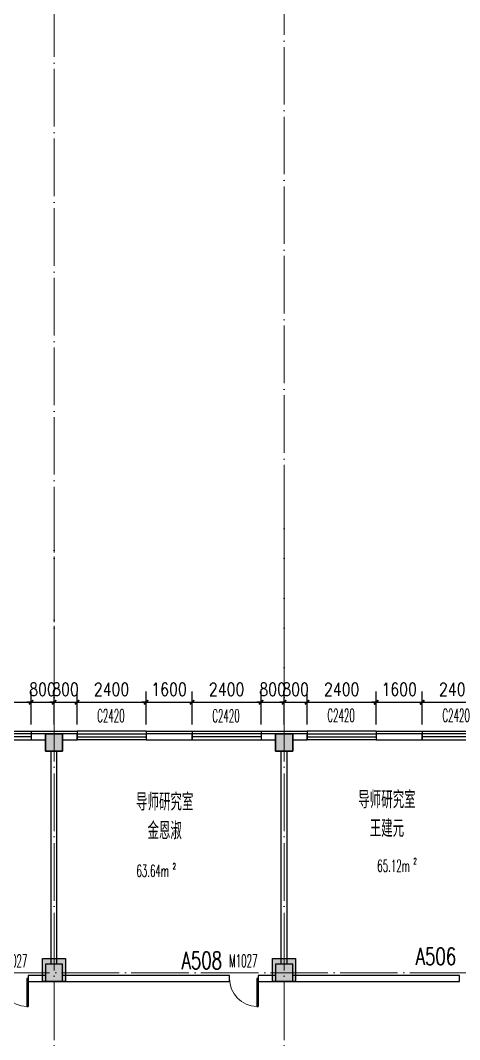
# Model space of a CAD drawing. Extents: x 1417642 to 3570900, y 124798 to 1191112.
# Drawn here: x 1484234 to 1499503, y 149108 to 184533 of the extents above; entities that cross this region are included whole.
import ezdxf

# ---------------------------------------------------------------- set-up
doc = ezdxf.new("R2010")
doc.units = 0
doc.header["$LTSCALE"] = 1000
doc.header["$MEASUREMENT"] = 0
doc.linetypes.add('DOTE', pattern=[2.42, 2, -0.2, 0.02, -0.2])
doc.layers.get('0').update_dxf_attribs({"linetype": 'CONTINUOUS'})
doc.layers.get('Defpoints').update_dxf_attribs({"linetype": 'CONTINUOUS'})
for name, color, linetype in [('colu', 2, 'CONTINUOUS'), ('COLUMN', 9, 'CONTINUOUS'), ('DOTE', 1, 'DOTE'), ('PUB_DIM', 3, 'CONTINUOUS'), ('PUB_HATCH', 8, 'CONTINUOUS'), ('PUB_TEXT', 40, 'CONTINUOUS'), ('SPACE', 7, 'CONTINUOUS'), ('SURFACE', 6, 'CONTINUOUS'), ('tiaozheng', 20, 'CONTINUOUS'), ('WALL', 4, 'CONTINUOUS'), ('WINDOW', 2, 'CONTINUOUS'), ('WINDOW_TEXT', 7, 'CONTINUOUS'), ('填充', 252, 'CONTINUOUS'), ('柱填充 @ 1', 8, 'CONTINUOUS')]:
    doc.layers.add(name, color=color, linetype=linetype)
doc.styles.add('_TCH_SPACE', font='ROMANS', dxfattribs={"width": 0.7, "height": 5, "bigfont": 'Z'})
doc.styles.add('_TCH_WINDOW', font='ROMANS.shx', dxfattribs={"width": 0.7, "height": 400, "bigfont": 'Z.shx'})
doc.styles.add('DIM_FONT', font='SIMPLEX.shx', dxfattribs={"width": 0.8})
doc.styles.add('Z', font='ROMANS', dxfattribs={"width": 0.7, "bigfont": 'Z'})
doc.dimstyles.new('DIMN150', dxfattribs={"dimscale": 1.5, "dimtxt": 300, "dimasz": 100, "dimexe": 250, "dimexo": 300, "dimgap": 150, "dimtad": 1, "dimdec": 0, "dimzin": 0, "dimdsep": 46, "dimtxsty": 'DIM_FONT', "dimblk": 'ARCHTICK', "dimcen": 0.09, "dimdle": 1.5, "dimclrt": 7, "dimazin": 2, "dimtfac": 1, "dimtdec": 0, "dimtix": 1, "dimtmove": 2, "dimatfit": 3, "dimldrblk": 'ARCHTICK', "dimfxl": 1, "dimtolj": 1, "dimtzin": 0, "dimarcsym": 0})

# ---------------------------------------------------------------- blocks, each defined once
blk = doc.blocks.new('5873')
at = {"layer": '柱填充 @ 1', "ltscale": 1000}
for points in [[(1549228, 714085), (1549828, 714085), (1549828, 713485), (1549228, 713485)], [(1557228, 714085), (1557828, 714085), (1557828, 713485), (1557228, 713485)], [(1549128, 706285), (1549928, 706285), (1549928, 705485), (1549128, 705485)], [(1557128, 706285), (1557928, 706285), (1557928, 705485), (1557128, 705485)]]:
    blk.add_hatch(color=256, dxfattribs=at).paths.add_polyline_path(points)
at = {"layer": 'colu', "ltscale": 1000}
for points in [[(1549228, 714085), (1549828, 714085), (1549828, 713485), (1549228, 713485)], [(1557228, 714085), (1557828, 714085), (1557828, 713485), (1557228, 713485)], [(1549128, 706285), (1549928, 706285), (1549928, 705485), (1549128, 705485)], [(1557128, 706285), (1557928, 706285), (1557928, 705485), (1557128, 705485)]]:
    blk.add_lwpolyline(points, close=True, dxfattribs=at)
blk = doc.blocks.new('_ArchTick')
at = {"color": 0, "linetype": 'ByBlock', "const_width": 0.4}
blk.add_lwpolyline([(-0.5, -0.5), (0.5, 0.5)], dxfattribs=at)
blk = doc.blocks.new('*D528')
at = {"layer": 'Defpoints', "color": 0}
for p in [(1500603, 160833), (1498203, 159607), (1500603, 159607)]:
    blk.add_point(p, dxfattribs=at)
at = {"layer": 'PUB_DIM', "color": 0, "lineweight": -2}
for p, q in [((1498203, 160057), (1498203, 161208)), ((1500603, 160057), (1500603, 161208)), ((1498201, 160833), (1500605, 160833))]:
    blk.add_line(p, q, dxfattribs=at)
at = {"layer": 'PUB_DIM', "color": 0, "lineweight": -2, "xscale": 150, "yscale": 150, "zscale": 150, "rotation": 180}
blk.add_blockref('_ArchTick', (1498203, 160833), dxfattribs=at)
at = {"layer": 'PUB_DIM', "color": 0, "lineweight": -2, "xscale": 150, "yscale": 150, "zscale": 150}
blk.add_blockref('_ArchTick', (1500603, 160833), dxfattribs=at)
at = {"layer": 'PUB_DIM', "color": 7, "insert": (1499403, 161283), "char_height": 450, "attachment_point": 5, "style": 'DIM_FONT'}
blk.add_mtext('\\A1;2400', dxfattribs=at)
blk = doc.blocks.new('*D529')
at = {"layer": 'Defpoints', "color": 0}
for p in [(1498203, 160833), (1496603, 159607), (1498203, 159607)]:
    blk.add_point(p, dxfattribs=at)
at = {"layer": 'PUB_DIM', "color": 0, "lineweight": -2}
for p, q in [((1496603, 160057), (1496603, 161208)), ((1498203, 160057), (1498203, 161208)), ((1496603, 160833), (1496453, 160833)), ((1496603, 160833), (1498203, 160833)), ((1498203, 160833), (1498353, 160833))]:
    blk.add_line(p, q, dxfattribs=at)
at = {"layer": 'PUB_DIM', "color": 0, "lineweight": -2, "xscale": 150, "yscale": 150, "zscale": 150}
blk.add_blockref('_ArchTick', (1496603, 160833), dxfattribs=at)
at = {"layer": 'PUB_DIM', "color": 0, "lineweight": -2, "xscale": 150, "yscale": 150, "zscale": 150, "rotation": 180}
blk.add_blockref('_ArchTick', (1498203, 160833), dxfattribs=at)
at = {"layer": 'PUB_DIM', "color": 7, "insert": (1497403, 161283), "char_height": 450, "attachment_point": 5, "style": 'DIM_FONT'}
blk.add_mtext('\\A1;1600', dxfattribs=at)
blk = doc.blocks.new('*D530')
at = {"layer": 'Defpoints', "color": 0}
for p in [(1496603, 160833), (1494203, 159607), (1496603, 159607)]:
    blk.add_point(p, dxfattribs=at)
at = {"layer": 'PUB_DIM', "color": 0, "lineweight": -2}
for p, q in [((1494203, 160057), (1494203, 161208)), ((1496603, 160057), (1496603, 161208)), ((1494201, 160833), (1496605, 160833))]:
    blk.add_line(p, q, dxfattribs=at)
at = {"layer": 'PUB_DIM', "color": 0, "lineweight": -2, "xscale": 150, "yscale": 150, "zscale": 150, "rotation": 180}
blk.add_blockref('_ArchTick', (1494203, 160833), dxfattribs=at)
at = {"layer": 'PUB_DIM', "color": 0, "lineweight": -2, "xscale": 150, "yscale": 150, "zscale": 150}
blk.add_blockref('_ArchTick', (1496603, 160833), dxfattribs=at)
at = {"layer": 'PUB_DIM', "color": 7, "insert": (1495403, 161283), "char_height": 450, "attachment_point": 5, "style": 'DIM_FONT'}
blk.add_mtext('\\A1;2400', dxfattribs=at)
blk = doc.blocks.new('*D531')
at = {"layer": 'Defpoints', "color": 0}
for p in [(1494203, 160833), (1493403, 159607), (1494203, 159607)]:
    blk.add_point(p, dxfattribs=at)
at = {"layer": 'PUB_DIM', "color": 0, "lineweight": -2}
for p, q in [((1493403, 160057), (1493403, 161208)), ((1494203, 160057), (1494203, 161208)), ((1493403, 160833), (1493253, 160833)), ((1493403, 160833), (1494203, 160833)), ((1494203, 160833), (1494353, 160833))]:
    blk.add_line(p, q, dxfattribs=at)
at = {"layer": 'PUB_DIM', "color": 0, "lineweight": -2, "xscale": 150, "yscale": 150, "zscale": 150}
blk.add_blockref('_ArchTick', (1493403, 160833), dxfattribs=at)
at = {"layer": 'PUB_DIM', "color": 0, "lineweight": -2, "xscale": 150, "yscale": 150, "zscale": 150, "rotation": 180}
blk.add_blockref('_ArchTick', (1494203, 160833), dxfattribs=at)
at = {"layer": 'PUB_DIM', "color": 7, "insert": (1493803, 161283), "char_height": 450, "attachment_point": 5, "style": 'DIM_FONT'}
blk.add_mtext('\\A1;800', dxfattribs=at)
blk = doc.blocks.new('*D532')
at = {"layer": 'Defpoints', "color": 0}
for p in [(1493403, 160833), (1492603, 159607), (1493403, 159607)]:
    blk.add_point(p, dxfattribs=at)
at = {"layer": 'PUB_DIM', "color": 0, "lineweight": -2}
for p, q in [((1492603, 160057), (1492603, 161208)), ((1493403, 160057), (1493403, 161208)), ((1492603, 160833), (1492453, 160833)), ((1492603, 160833), (1493403, 160833)), ((1493403, 160833), (1493553, 160833))]:
    blk.add_line(p, q, dxfattribs=at)
at = {"layer": 'PUB_DIM', "color": 0, "lineweight": -2, "xscale": 150, "yscale": 150, "zscale": 150}
blk.add_blockref('_ArchTick', (1492603, 160833), dxfattribs=at)
at = {"layer": 'PUB_DIM', "color": 0, "lineweight": -2, "xscale": 150, "yscale": 150, "zscale": 150, "rotation": 180}
blk.add_blockref('_ArchTick', (1493403, 160833), dxfattribs=at)
at = {"layer": 'PUB_DIM', "color": 7, "insert": (1493003, 161283), "char_height": 450, "attachment_point": 5, "style": 'DIM_FONT'}
blk.add_mtext('\\A1;800', dxfattribs=at)
blk = doc.blocks.new('*D533')
at = {"layer": 'Defpoints', "color": 0}
for p in [(1492603, 160833), (1490203, 159607), (1492603, 159607)]:
    blk.add_point(p, dxfattribs=at)
at = {"layer": 'PUB_DIM', "color": 0, "lineweight": -2}
for p, q in [((1490203, 160057), (1490203, 161208)), ((1492603, 160057), (1492603, 161208)), ((1490201, 160833), (1492605, 160833))]:
    blk.add_line(p, q, dxfattribs=at)
at = {"layer": 'PUB_DIM', "color": 0, "lineweight": -2, "xscale": 150, "yscale": 150, "zscale": 150, "rotation": 180}
blk.add_blockref('_ArchTick', (1490203, 160833), dxfattribs=at)
at = {"layer": 'PUB_DIM', "color": 0, "lineweight": -2, "xscale": 150, "yscale": 150, "zscale": 150}
blk.add_blockref('_ArchTick', (1492603, 160833), dxfattribs=at)
at = {"layer": 'PUB_DIM', "color": 7, "insert": (1491403, 161283), "char_height": 450, "attachment_point": 5, "style": 'DIM_FONT'}
blk.add_mtext('\\A1;2400', dxfattribs=at)
blk = doc.blocks.new('*D534')
at = {"layer": 'Defpoints', "color": 0}
for p in [(1490203, 160833), (1488603, 159607), (1490203, 159607)]:
    blk.add_point(p, dxfattribs=at)
at = {"layer": 'PUB_DIM', "color": 0, "lineweight": -2}
for p, q in [((1488603, 160057), (1488603, 161208)), ((1490203, 160057), (1490203, 161208)), ((1488603, 160833), (1488453, 160833)), ((1488603, 160833), (1490203, 160833)), ((1490203, 160833), (1490353, 160833))]:
    blk.add_line(p, q, dxfattribs=at)
at = {"layer": 'PUB_DIM', "color": 0, "lineweight": -2, "xscale": 150, "yscale": 150, "zscale": 150}
blk.add_blockref('_ArchTick', (1488603, 160833), dxfattribs=at)
at = {"layer": 'PUB_DIM', "color": 0, "lineweight": -2, "xscale": 150, "yscale": 150, "zscale": 150, "rotation": 180}
blk.add_blockref('_ArchTick', (1490203, 160833), dxfattribs=at)
at = {"layer": 'PUB_DIM', "color": 7, "insert": (1489403, 161283), "char_height": 450, "attachment_point": 5, "style": 'DIM_FONT'}
blk.add_mtext('\\A1;1600', dxfattribs=at)
blk = doc.blocks.new('*D535')
at = {"layer": 'Defpoints', "color": 0}
for p in [(1488603, 160833), (1486203, 159607), (1488603, 159607)]:
    blk.add_point(p, dxfattribs=at)
at = {"layer": 'PUB_DIM', "color": 0, "lineweight": -2}
for p, q in [((1486203, 160057), (1486203, 161208)), ((1488603, 160057), (1488603, 161208)), ((1486201, 160833), (1488605, 160833))]:
    blk.add_line(p, q, dxfattribs=at)
at = {"layer": 'PUB_DIM', "color": 0, "lineweight": -2, "xscale": 150, "yscale": 150, "zscale": 150, "rotation": 180}
blk.add_blockref('_ArchTick', (1486203, 160833), dxfattribs=at)
at = {"layer": 'PUB_DIM', "color": 0, "lineweight": -2, "xscale": 150, "yscale": 150, "zscale": 150}
blk.add_blockref('_ArchTick', (1488603, 160833), dxfattribs=at)
at = {"layer": 'PUB_DIM', "color": 7, "insert": (1487403, 161283), "char_height": 450, "attachment_point": 5, "style": 'DIM_FONT'}
blk.add_mtext('\\A1;2400', dxfattribs=at)
blk = doc.blocks.new('*D536')
at = {"layer": 'Defpoints', "color": 0}
for p in [(1486203, 160833), (1485403, 159607), (1486203, 159607)]:
    blk.add_point(p, dxfattribs=at)
at = {"layer": 'PUB_DIM', "color": 0, "lineweight": -2}
for p, q in [((1485403, 160057), (1485403, 161208)), ((1486203, 160057), (1486203, 161208)), ((1485403, 160833), (1485253, 160833)), ((1485403, 160833), (1486203, 160833)), ((1486203, 160833), (1486353, 160833))]:
    blk.add_line(p, q, dxfattribs=at)
at = {"layer": 'PUB_DIM', "color": 0, "lineweight": -2, "xscale": 150, "yscale": 150, "zscale": 150}
blk.add_blockref('_ArchTick', (1485403, 160833), dxfattribs=at)
at = {"layer": 'PUB_DIM', "color": 0, "lineweight": -2, "xscale": 150, "yscale": 150, "zscale": 150, "rotation": 180}
blk.add_blockref('_ArchTick', (1486203, 160833), dxfattribs=at)
at = {"layer": 'PUB_DIM', "color": 7, "insert": (1485803, 161283), "char_height": 450, "attachment_point": 5, "style": 'DIM_FONT'}
blk.add_mtext('\\A1;800', dxfattribs=at)
blk = doc.blocks.new('*D537')
at = {"layer": 'Defpoints', "color": 0}
for p in [(1485403, 160833), (1484603, 159607), (1485403, 159607)]:
    blk.add_point(p, dxfattribs=at)
at = {"layer": 'PUB_DIM', "color": 0, "lineweight": -2}
for p, q in [((1484603, 160057), (1484603, 161208)), ((1485403, 160057), (1485403, 161208)), ((1484603, 160833), (1484453, 160833)), ((1484603, 160833), (1485403, 160833)), ((1485403, 160833), (1485553, 160833))]:
    blk.add_line(p, q, dxfattribs=at)
at = {"layer": 'PUB_DIM', "color": 0, "lineweight": -2, "xscale": 150, "yscale": 150, "zscale": 150}
blk.add_blockref('_ArchTick', (1484603, 160833), dxfattribs=at)
at = {"layer": 'PUB_DIM', "color": 0, "lineweight": -2, "xscale": 150, "yscale": 150, "zscale": 150, "rotation": 180}
blk.add_blockref('_ArchTick', (1485403, 160833), dxfattribs=at)
at = {"layer": 'PUB_DIM', "color": 7, "insert": (1485003, 161283), "char_height": 450, "attachment_point": 5, "style": 'DIM_FONT'}
blk.add_mtext('\\A1;800', dxfattribs=at)
blk = doc.blocks.new('*D538')
at = {"layer": 'Defpoints', "color": 0}
for p in [(1484603, 160833), (1482203, 159607), (1484603, 159607)]:
    blk.add_point(p, dxfattribs=at)
at = {"layer": 'PUB_DIM', "color": 0, "lineweight": -2}
for p, q in [((1482203, 160057), (1482203, 161208)), ((1484603, 160057), (1484603, 161208)), ((1482201, 160833), (1484605, 160833))]:
    blk.add_line(p, q, dxfattribs=at)
at = {"layer": 'PUB_DIM', "color": 0, "lineweight": -2, "xscale": 150, "yscale": 150, "zscale": 150, "rotation": 180}
blk.add_blockref('_ArchTick', (1482203, 160833), dxfattribs=at)
at = {"layer": 'PUB_DIM', "color": 0, "lineweight": -2, "xscale": 150, "yscale": 150, "zscale": 150}
blk.add_blockref('_ArchTick', (1484603, 160833), dxfattribs=at)
at = {"layer": 'PUB_DIM', "color": 7, "insert": (1483403, 161283), "char_height": 450, "attachment_point": 5, "style": 'DIM_FONT'}
blk.add_mtext('\\A1;2400', dxfattribs=at)
blk = doc.blocks.new('_FZH')
blk.add_lwpolyline([(-0.5, -0.5), (0.5, -0.5), (0.5, 0.5), (-0.5, 0.5)], close=True)
at = {"layer": 'PUB_HATCH'}
blk.add_solid([(-0.5, -0.5), (0.5, -0.5), (-0.5, 0.5), (0.5, 0.5)], dxfattribs=at)
blk = doc.blocks.new('$TCHSYS$WIN2D')
for p, q in [((-0.5, 0.5), (0.5, 0.5)), ((-0.5, 0.5), (-0.5, -0.5)), ((0.5, 0.5), (0.5, -0.5)), ((0.5, 0.167), (-0.5, 0.167)), ((0.5, -0.167), (-0.5, -0.167)), ((-0.5, -0.5), (0.5, -0.5))]:
    blk.add_line(p, q)
blk = doc.blocks.new('$DorLib2D$00000001')
for p, q in [((0.45, 0.975), (0.5, 0.975)), ((0.45, 0), (0.45, 0.975)), ((0.5, 0), (0.5, 0.975)), ((0.5, 0), (0.45, 0))]:
    blk.add_line(p, q)
at = {"lineweight": 13}
blk.add_arc((0.475, 0), 0.975, 91.4693, 180, dxfattribs=at)

msp = doc.modelspace()

# ---------------------------------------------------------------- linework, layer by layer
at = {"layer": 'DOTE', "lineweight": 0}
for p, q in [((1493403.1, 159824.8), (1493403.1, 243712.1)), ((1485403.1, 159064.6), (1485403.1, 242951.9))]:
    msp.add_line(p, q, dxfattribs=at)
for points in [[(1485403.1, 168032.7), (1485403.1, 132632.2)], [(1493403.1, 168032.7), (1493403.1, 132632.2)], [(1596566.6, 151432.7), (1432076.7, 151432.7)]]:
    msp.add_lwpolyline(points, dxfattribs=at)
at = {"layer": 'SURFACE'}
for p, q in [((1484603.1, 159832.7), (1484603.1, 159732.7)), ((1484603.1, 159832.7), (1485403.1, 159832.7)), ((1485403.1, 159832.7), (1486203.1, 159832.7)), ((1486203.1, 159832.7), (1486203.1, 159732.7)), ((1488603.1, 159832.7), (1488603.1, 159732.7)), ((1488603.1, 159832.7), (1490203.1, 159832.7)), ((1490203.1, 159832.7), (1490203.1, 159732.7)), ((1492603.1, 159832.7), (1492603.1, 159732.7)), ((1492603.1, 159832.7), (1493403.1, 159832.7)), ((1493403.1, 159832.7), (1494203.1, 159832.7)), ((1494203.1, 159832.7), (1494203.1, 159732.7)), ((1496603.1, 159832.7), (1496603.1, 159732.7)), ((1496603.1, 159832.7), (1498203.1, 159832.7)), ((1498203.1, 159832.7), (1498203.1, 159732.7))]:
    msp.add_line(p, q, dxfattribs=at)
at = {"layer": 'WALL'}
for p, q in [((1485103.1, 159732.7), (1484603.1, 159732.7)), ((1484603.1, 159732.7), (1484603.1, 159532.7)), ((1484603.1, 159532.7), (1485103.1, 159532.7)), ((1486203.1, 159732.7), (1485703.1, 159732.7)), ((1485703.1, 159532.7), (1486203.1, 159532.7)), ((1486203.1, 159532.7), (1486203.1, 159732.7)), ((1490203.1, 159732.7), (1488603.1, 159732.7)), ((1488603.1, 159732.7), (1488603.1, 159532.7)), ((1488603.1, 159532.7), (1490203.1, 159532.7)), ((1490203.1, 159532.7), (1490203.1, 159732.7)), ((1493103.1, 159732.7), (1492603.1, 159732.7)), ((1492603.1, 159732.7), (1492603.1, 159532.7)), ((1492603.1, 159532.7), (1493103.1, 159532.7)), ((1494203.1, 159732.7), (1493703.1, 159732.7)), ((1493703.1, 159532.7), (1494203.1, 159532.7)), ((1494203.1, 159532.7), (1494203.1, 159732.7)), ((1498203.1, 159732.7), (1496603.1, 159732.7)), ((1496603.1, 159732.7), (1496603.1, 159532.7)), ((1496603.1, 159532.7), (1498203.1, 159532.7)), ((1498203.1, 159532.7), (1498203.1, 159732.7)), ((1485303.1, 151732.7), (1485303.1, 159132.7)), ((1485503.1, 151732.7), (1485503.1, 159132.7)), ((1493303.1, 151732.7), (1493303.1, 159132.7)), ((1493503.1, 151732.7), (1493503.1, 159132.7)), ((1485103.1, 151332.7), (1484503.1, 151332.7)), ((1484503.1, 151332.7), (1484503.1, 151132.7)), ((1491503.1, 151332.7), (1485703.1, 151332.7)), ((1491503.1, 151132.7), (1491503.1, 151332.7)), ((1493103.1, 151332.7), (1492503.1, 151332.7)), ((1492503.1, 151332.7), (1492503.1, 151132.7)), ((1499503.1, 151332.7), (1493703.1, 151332.7)), ((1499503.1, 151132.7), (1499503.1, 151332.7)), ((1484503.1, 151132.7), (1485103.1, 151132.7)), ((1485703.1, 151132.7), (1491503.1, 151132.7)), ((1492503.1, 151132.7), (1493103.1, 151132.7)), ((1493703.1, 151132.7), (1499503.1, 151132.7))]:
    msp.add_line(p, q, dxfattribs=at)

# ---------------------------------------------------------------- block references
at = {"layer": 'COLUMN', "lineweight": 0, "xscale": 600, "yscale": 600, "zscale": 600}
for p in [(1485403.1, 159432.7), (1493403.1, 159432.7), (1485403.1, 151432.7), (1493403.1, 151432.7)]:
    msp.add_blockref('_FZH', p, dxfattribs=at)
at = {"layer": 'tiaozheng'}
msp.add_blockref('5873', (-64124.5, -554352.7), dxfattribs=at)
at = {"layer": 'WINDOW', "color": 2}
ref = msp.add_blockref('$TCHSYS$WIN2D', (1483403.1, 159682.7), dxfattribs=dict(at, xscale=2400, yscale=300, zscale=2400))
ref.add_attrib('A', 'C2420', (1482904.3, 160153.7), dxfattribs={"layer": 'WINDOW_TEXT', "color": 2, "height": 446.25, "style": '_TCH_WINDOW', "width": 0.494118})
ref = msp.add_blockref('$TCHSYS$WIN2D', (1487403.1, 159682.7), dxfattribs=dict(at, xscale=-2400, yscale=300, zscale=-2400))
ref.add_attrib('A', 'C2420', (1486904.3, 160141.1), dxfattribs={"layer": 'WINDOW_TEXT', "color": 2, "height": 446.25, "style": '_TCH_WINDOW', "width": 0.494118})
ref = msp.add_blockref('$TCHSYS$WIN2D', (1491403.1, 159682.7), dxfattribs=dict(at, xscale=2400, yscale=300, zscale=2400))
ref.add_attrib('A', 'C2420', (1490904.3, 160140.8), dxfattribs={"layer": 'WINDOW_TEXT', "color": 2, "height": 446.25, "style": '_TCH_WINDOW', "width": 0.494118})
ref = msp.add_blockref('$TCHSYS$WIN2D', (1495403.1, 159682.7), dxfattribs=dict(at, xscale=-2400, yscale=300, zscale=-2400))
ref.add_attrib('A', 'C2420', (1494904.3, 160153.1), dxfattribs={"layer": 'WINDOW_TEXT', "color": 2, "height": 446.25, "style": '_TCH_WINDOW', "width": 0.494118})
ref = msp.add_blockref('$TCHSYS$WIN2D', (1499403.1, 159682.7), dxfattribs=dict(at, xscale=2400, yscale=300, zscale=2400))
ref.add_attrib('A', 'C2420', (1498904.3, 160152.6), dxfattribs={"layer": 'WINDOW_TEXT', "color": 2, "height": 446.25, "style": '_TCH_WINDOW', "width": 0.494118})
at = {"layer": 'WINDOW', "lineweight": 0}
ref = msp.add_blockref('$DorLib2D$00000001', (1484003.1, 151232.7), dxfattribs=dict(at, xscale=1000, yscale=-1000, zscale=1000))
ref.add_attrib('A', 'M1027', (1483493.8, 151622.9), dxfattribs={"layer": 'WINDOW_TEXT', "lineweight": 0, "height": 446.25, "style": '_TCH_WINDOW', "width": 0.494118})
ref = msp.add_blockref('$DorLib2D$00000001', (1492003.1, 151232.7), dxfattribs=dict(at, xscale=1000, yscale=-1000, zscale=1000))
ref.add_attrib('A', 'M1027', (1491493.8, 151622.9), dxfattribs={"layer": 'WINDOW_TEXT', "lineweight": 0, "height": 446.25, "style": '_TCH_WINDOW', "width": 0.494118})

# ---------------------------------------------------------------- texts
at = {"layer": 'PUB_TEXT', "color": 1, "lineweight": 60, "style": 'Z', "width": 0.7}
for s, p in [('A508', (1489837.9, 151562)), ('A506', (1497977.5, 151702.3))]:
    msp.add_text(s, height=600, dxfattribs=at).set_placement(p)
at = {"layer": 'SPACE', "style": '_TCH_SPACE', "width": 0.525}
for s, height, p in [('63.64m', 420, (1488267.1, 154763.9)), ('2', 210, (1489527.1, 155026.4)), ('65.12m', 420, (1496639.4, 154941.9)), ('2', 210, (1497899.4, 155204.4))]:
    msp.add_text(s, height=height, dxfattribs=at).set_placement(p)
at = {"layer": '填充', "char_height": 600, "width": 2747.49, "attachment_point": 2, "style": '_TCH_WINDOW'}
for s, insert in [('{\\C2;导师研究室\\P金恩淑}', (1489250.4, 157667.6)), ('{\\C2;导师研究室\\P王建元}', (1496975.3, 157747.2))]:
    msp.add_mtext(s, dxfattribs=dict(at, insert=insert))

# ---------------------------------------------------------------- dimensions: what is measured, and where the dimension line sits
at = {"layer": 'PUB_DIM'}
for p1, p2, picture, middle in [((1482203.1, 159606.5), (1484603.1, 159606.5), '*D538', (1483403.1, 161282.7)), ((1484603.1, 159606.5), (1485403.1, 159606.5), '*D537', (1485003.1, 161282.7)), ((1485403.1, 159606.5), (1486203.1, 159606.5), '*D536', (1485803.1, 161282.7)), ((1486203.1, 159606.5), (1488603.1, 159606.5), '*D535', (1487403.1, 161282.7)), ((1488603.1, 159606.5), (1490203.1, 159606.5), '*D534', (1489403.1, 161282.7)), ((1490203.1, 159606.5), (1492603.1, 159606.5), '*D533', (1491403.1, 161282.7)), ((1492603.1, 159606.5), (1493403.1, 159606.5), '*D532', (1493003.1, 161282.7)), ((1493403.1, 159606.5), (1494203.1, 159606.5), '*D531', (1493803.1, 161282.7)), ((1494203.1, 159606.5), (1496603.1, 159606.5), '*D530', (1495403.1, 161282.7)), ((1496603.1, 159606.5), (1498203.1, 159606.5), '*D529', (1497403.1, 161282.7)), ((1498203.1, 159606.5), (1500603.1, 159606.5), '*D528', (1499403.1, 161282.7))]:
    dim = msp.add_aligned_dim(p1=p1, p2=p2, distance=1226.2, dimstyle='DIMN150', dxfattribs=at)
    dim.commit()
    dim.dimension.update_dxf_attribs({"geometry": picture, "text_midpoint": middle})

doc.saveas('drawing.dxf')
